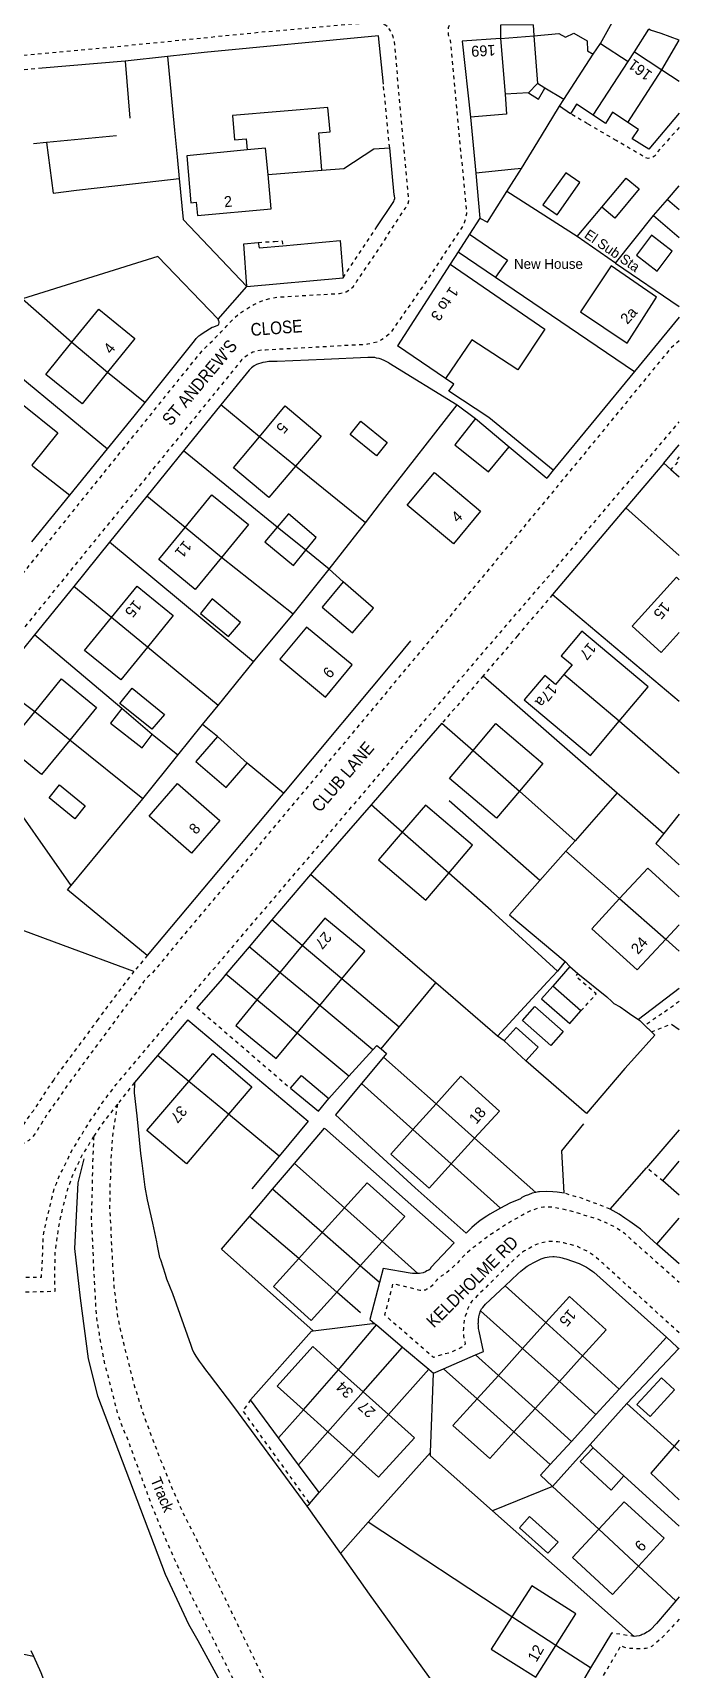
# Model space of a CAD drawing. Extents: x 421500 to 422711, y 436000 to 437000.
# Drawn here: x 422410.8 to 422500, y 436136.8 to 436362.5 of the extents above; entities that cross this region are included whole.
import ezdxf

# ---------------------------------------------------------------- set-up
doc = ezdxf.new("R2010")
doc.units = 0
doc.linetypes.add('716709-ExBase$0$OS-DASHEDLINE', pattern=[1, 0.5, -0.5])
for name, color, linetype in [('716709-ExBase$0$OS-LINE_0001_BLG_OUTLINE', 7, 'Continuous'), ('716709-ExBase$0$OS-LINE_0021_ROAD_OR_TRACK', 8, '716709-ExBase$0$OS-DASHEDLINE'), ('716709-ExBase$0$OS-LINE_0030_BLG_DIVISION', 8, 'Continuous'), ('716709-ExBase$0$OS-LINE_0030_OBSTRUCTING_FEAT', 8, 'Continuous'), ('716709-ExBase$0$OS-LINE_0032_PATH_OR_EDGE', 8, '716709-ExBase$0$OS-DASHEDLINE'), ('716709-ExBase$0$OS-TEXT_BUILDING_OR_STRUCTURE', 4, 'Continuous'), ('716709-ExBase$0$OS-TEXT_MANMADE_SURFACE', 4, 'Continuous'), ('716709-ExBase$0$OS-TEXT_ROAD_NAME', 7, 'Continuous'), ('716709-ExBase$0$OS-TEXT_ROADSIDE', 4, 'Continuous')]:
    doc.layers.add(name, color=color, linetype=linetype)
doc.styles.add('716709-ExBase$0$Romans', font='romans.shx', dxfattribs={"width": 0.9})
doc.styles.add('716709-ExBase$0$Standard', font='romans.shx')

msp = doc.modelspace()

# ---------------------------------------------------------------- linework, layer by layer
at = {"layer": '716709-ExBase$0$OS-LINE_0001_BLG_OUTLINE'}
for p, q in [((422475.36, 436361.68), (422479.96, 436362.06)), ((422488.15, 436359.5), (422489.12, 436361.01)), ((422489.12, 436361.01), (422492.97, 436358.5)), ((422492.97, 436358.5), (422493.85, 436359.85)), ((422493.85, 436359.85), (422497.6, 436357.38)), ((422497.6, 436357.38), (422500, 436355.8)), ((422479.2, 436354.2), (422475.98, 436353.99)), ((422475.98, 436353.99), (422476.2, 436351.25)), ((422480.45, 436355.47), (422479.2, 436354.2)), ((422481.47, 436354.85), (422480.45, 436355.47)), ((422484.09, 436353.26), (422481.47, 436354.85)), ((422483.5, 436352.35), (422484.09, 436353.26)), ((422485, 436351.3), (422483.5, 436352.35)), ((422476.2, 436351.25), (422471.2, 436350.83)), ((422440.44, 436346.31), (422432.1, 436345.5)), ((422443.3, 436342.9), (422450.7, 436343.5)), ((422443.75, 436338.2), (422443.3, 436342.9)), ((422440.38, 436327.49), (422453.64, 436328.69)), ((422468.4, 436330.57), (422461.16, 436319.31)), ((422467.75, 436314.8), (422461.16, 436319.31)), ((422497.86, 436303.12), (422492.64, 436296.94)), ((422497.86, 436303.12), (422498.84, 436302.24)), ((422498.84, 436302.24), (422500, 436301.2)), ((422500, 436290.35), (422492.64, 436296.94)), ((422500, 436239.45), (422498.14, 436237.44)), ((422448.02, 436236.58), (422444.94, 436232.87)), ((422444.94, 436232.87), (422441.77, 436229.07)), ((422450.43, 436228.29), (422453.48, 436231.98)), ((422447.29, 436224.49), (422450.43, 436228.29)), ((422463.28, 436211.18), (422466.46, 436214.72)), ((422471.78, 436209.99), (422468.55, 436206.45)), ((422497.75, 436204.1), (422500, 436206.85)), ((422500, 436202.15), (422497.75, 436204.1)), ((422453.82, 436200.38), (422450.75, 436196.98)), ((422450.75, 436196.98), (422447.53, 436193.41)), ((422456.02, 436192.38), (422459.03, 436195.73)), ((422452.78, 436188.78), (422456.02, 436192.38)), ((422478.39, 436180.99), (422481.61, 436184.56)), ((422475.06, 436177.29), (422478.39, 436180.99)), ((422486.67, 436179.97), (422483.47, 436176.42)), ((422456.41, 436175.01), (422453.01, 436178.06)), ((422472.13, 436174.05), (422475.06, 436177.29)), ((422483.47, 436176.42), (422480.12, 436172.7)), ((422459.91, 436171.87), (422456.41, 436175.01)), ((422448.17, 436172.55), (422451.56, 436169.52)), ((422480.12, 436172.7), (422477.21, 436169.48)), ((422451.56, 436169.52), (422455.05, 436166.39)), ((422500, 436168.35), (422499.3, 436167.53))]:
    msp.add_line(p, q, dxfattribs=at)
at = {"layer": '716709-ExBase$0$OS-LINE_0001_BLG_OUTLINE', "flags": 128}
for points in [[(422475.36, 436361.68), (422470.05, 436361.3), (422471.2, 436350.83)], [(422479.96, 436362.06), (422483.4, 436362.35), (422484.3, 436361.85), (422485.45, 436362.4), (422487.3, 436361.35), (422487.35, 436360), (422488.15, 436359.5)], [(422450.7, 436343.5), (422450.3, 436348.65), (422451.85, 436348.8), (422451.55, 436352.15), (422438.4, 436351.05), (422438.65, 436347.7), (422440.3, 436347.85), (422440.44, 436346.31)], [(422488.12, 436351.1), (422485.85, 436352.6), (422485, 436351.3)], [(422492.93, 436350.11), (422490.8, 436351.5), (422489.85, 436349.95), (422488.12, 436351.1)], [(422500, 436351.4), (422495.8, 436346.4), (422493.5, 436347.85), (422494.4, 436349.15), (422492.93, 436350.11)], [(422432.1, 436345.5), (422432.65, 436339), (422433.4, 436339.1), (422433.55, 436337.25), (422443.75, 436338.2)], [(422440.38, 436327.49), (422439.95, 436333.35), (422441.95, 436333.55)], [(422441.95, 436333.55), (422442.05, 436332.8), (422445.34, 436333.09)], [(422445.34, 436333.09), (422453.25, 436333.8), (422453.64, 436328.69)], [(422468.4, 436330.57), (422481.45, 436321.6), (422477.75, 436316), (422474.31, 436318.22), (422471.4, 436320.1), (422467.75, 436314.8)], [(422486.39, 436323.98), (422492.83, 436319.68), (422496.88, 436326.02), (422490.6, 436330.31), (422486.39, 436323.98)], [(422416.25, 436319.79), (422419.95, 436324.35), (422424.95, 436320.3), (422421.17, 436315.64)], [(422421.17, 436315.64), (422417.65, 436311.3), (422412.65, 436315.35), (422416.25, 436319.79)], [(422405.8, 436306.74), (422409.4, 436311.25), (422414.3, 436307.3), (422410.71, 436302.81)], [(422442.13, 436306.76), (422445.65, 436311), (422450.6, 436306.85), (422447.1, 436302.71)], [(422447.1, 436302.71), (422443.4, 436298.35), (422438.55, 436302.45), (422442.13, 436306.76)], [(422468.85, 436292), (422462.5, 436297.3), (422466.25, 436301.8), (422472.6, 436296.5), (422468.85, 436292)], [(422431.86, 436294.22), (422435.55, 436298.75), (422440.6, 436294.65), (422436.86, 436290.1)], [(422436.86, 436290.1), (422433.25, 436285.7), (422428.25, 436289.8), (422431.86, 436294.22)], [(422421.71, 436281.8), (422425.25, 436286.15), (422430.2, 436282.1), (422426.66, 436277.72)], [(422500, 436287.03), (422499.62, 436287.37), (422493.52, 436280.64), (422497.52, 436277.01), (422500, 436279.75)], [(422426.66, 436277.72), (422423, 436273.2), (422418, 436277.25), (422421.71, 436281.8)], [(422454.9, 436275.3), (422448.6, 436280.5), (422444.9, 436276.05), (422451.2, 436270.85), (422454.9, 436275.3)], [(422491.73, 436267.53), (422495.7, 436272.26), (422486.56, 436279.93), (422483.72, 436276.54), (422485.22, 436275.29), (422484.09, 436273.94)], [(422411.14, 436268.81), (422414.8, 436273.35), (422419.65, 436269.4), (422415.97, 436264.92)], [(422484.09, 436273.94), (422482.95, 436272.59), (422481.46, 436273.84), (422478.62, 436270.45), (422487.75, 436262.79), (422491.73, 436267.53)], [(422415.97, 436264.92), (422412.05, 436260.15), (422407.3, 436264.05), (422411.14, 436268.81)], [(422471.57, 436263.48), (422474.7, 436267.2), (422481.2, 436261.7), (422477.96, 436257.88)], [(422477.96, 436257.88), (422474.8, 436254.15), (422468.3, 436259.6), (422471.57, 436263.48)], [(422432.75, 436249.3), (422426.9, 436254.4), (422430.8, 436258.9), (422436.65, 436253.8), (422432.75, 436249.3)], [(422468.21, 436246.54), (422471.5, 436250.4), (422465, 436255.95), (422461.8, 436252.2)], [(422461.8, 436252.2), (422458.55, 436248.4), (422465.05, 436242.85), (422468.21, 436246.54)], [(422491.78, 436243.05), (422495.65, 436247.25), (422500, 436243.3)], [(422498.14, 436237.44), (422494.2, 436233.2), (422487.95, 436238.9), (422491.78, 436243.05)], [(422453.48, 436231.98), (422456.65, 436235.8), (422451.15, 436240.35), (422448.02, 436236.58)], [(422441.77, 436229.07), (422438.85, 436225.55), (422444.4, 436221), (422447.29, 436224.49)], [(422432.38, 436217.82), (422435.7, 436221.7), (422441.05, 436217.1), (422437.84, 436213.3)], [(422466.46, 436214.72), (422469.9, 436218.55), (422475.2, 436213.75), (422471.78, 436209.99)], [(422437.84, 436213.3), (422432.05, 436206.45), (422426.6, 436211.05), (422432.38, 436217.82)], [(422468.55, 436206.45), (422465.5, 436203.1), (422460.25, 436207.8), (422463.28, 436211.18)], [(422459.03, 436195.73), (422462.15, 436199.2), (422456.95, 436203.85), (422453.82, 436200.38)], [(422447.53, 436193.41), (422444.05, 436189.55), (422449.25, 436184.85), (422452.78, 436188.78)], [(422481.61, 436184.56), (422484.85, 436188.15), (422489.9, 436183.55), (422486.67, 436179.97)], [(422453.01, 436178.06), (422449.45, 436181.25), (422444.55, 436175.8), (422448.17, 436172.55)], [(422477.21, 436169.48), (422473.9, 436165.8), (422468.8, 436170.35), (422472.13, 436174.05)], [(422455.05, 436166.39), (422458.55, 436163.25), (422463.5, 436168.65), (422459.91, 436171.87)], [(422499.3, 436167.53), (422496.1, 436163.8), (422500, 436160.1)], [(422488.9, 436156.06), (422492.4, 436159.85), (422497.9, 436154.85), (422494.38, 436150.99)], [(422494.38, 436150.99), (422490.8, 436147.05), (422485.3, 436152.15), (422488.9, 436156.06)], [(422482.99, 436140.05), (422485.75, 436144.4), (422479.65, 436148.25), (422476.91, 436143.96)], [(422476.91, 436143.96), (422474.05, 436139.5), (422480.2, 436135.65), (422482.99, 436140.05)]]:
    msp.add_lwpolyline(points, dxfattribs=at)
at = {"layer": '716709-ExBase$0$OS-LINE_0021_ROAD_OR_TRACK'}
msp.add_line((422500, 436228.85), (422497.6, 436227.15), dxfattribs=at)
at = {"layer": '716709-ExBase$0$OS-LINE_0021_ROAD_OR_TRACK', "flags": 128}
for points in [[(422459.7, 436363.35), (422459.5, 436363.5), (422459.35, 436363.55), (422459.05, 436363.7), (422458.85, 436363.85), (422458.6, 436363.9), (422458.4, 436363.95), (422458.05, 436363.95), (422457.85, 436363.9), (422442.05, 436362.5), (422422.15, 436360.5), (422402.55, 436358.65), (422384.5, 436357.15), (422363.65, 436355.5), (422345.7, 436354), (422339.8, 436353.5), (422332.05, 436352.85), (422331.6, 436352.8), (422331, 436352.7), (422330.85, 436352.65), (422330.75, 436352.6), (422330.6, 436352.45), (422330.5, 436352.3), (422330.2, 436351.8)], [(422468.65, 436364.4), (422468.6, 436364.25), (422468.5, 436364.1), (422468.4, 436363.8), (422468.35, 436363.7), (422468.25, 436363.45), (422468.15, 436363.15), (422468.15, 436362.25), (422468.25, 436361.75), (422468.4, 436361.45), (422470.6, 436338.25), (422470.65, 436338.05), (422470.65, 436337.5), (422470.55, 436337.1), (422470.5, 436336.95), (422470.45, 436336.55), (422470.35, 436336.25), (422470.3, 436336.05), (422470.25, 436335.95), (422464.8, 436327.75), (422460.2, 436321.1), (422460.05, 436320.95), (422459.5, 436320.5), (422458.95, 436320.1), (422458.35, 436319.8), (422457, 436319.5), (422456.3, 436319.45), (422442.95, 436318.7), (422442.4, 436318.7), (422441.8, 436318.6), (422441.2, 436318.4), (422440.65, 436318.1), (422440.15, 436317.75), (422439.7, 436317.4), (422439.3, 436316.9), (422403.55, 436272.9), (422403.4, 436272.75), (422402.9, 436271.65), (422402.75, 436271.1), (422402.75, 436269.8), (422402.65, 436269.1), (422402.45, 436268.55), (422402.1, 436267.95), (422401.7, 436267.45), (422399.35, 436264.5), (422390.45, 436271.7), (422393.1, 436275.05), (422393.3, 436275.25), (422393.5, 436275.4), (422393.75, 436275.5), (422394.05, 436275.55), (422394.35, 436275.5), (422397.85, 436275.45), (422398.35, 436275.45), (422398.85, 436275.55), (422399.3, 436275.75), (422399.65, 436275.95), (422400.1, 436276.2), (422400.45, 436276.55), (422400.75, 436277), (422434.2, 436318.6), (422436.85, 436321.2), (422437.6, 436322.05), (422438.4, 436322.9), (422439.2, 436323.65), (422440.1, 436324.25), (422440.5, 436324.5), (422441.35, 436325), (422442.25, 436325.4), (422442.65, 436325.55), (422443.55, 436325.8), (422444.55, 436326), (422452.8, 436326.5), (422453.15, 436326.5), (422453.6, 436326.6), (422454.05, 436326.75), (422454.5, 436327), (422454.65, 436327.1), (422455.05, 436327.45), (422455.3, 436327.8), (422455.55, 436328.2), (422458.55, 436332.6), (422461.95, 436337.9), (422462.25, 436338.3), (422462.4, 436338.55), (422462.5, 436338.7), (422462.65, 436339), (422462.65, 436339.15), (422462.7, 436339.3), (422462.7, 436339.65), (422460.7, 436361.4), (422460.6, 436361.65), (422460.55, 436361.9), (422460.45, 436362.2), (422460.3, 436362.5), (422460.2, 436362.75), (422460, 436363), (422459.85, 436363.15), (422459.7, 436363.35)], [(422500, 436320), (422498.8, 436318.95), (422487.55, 436305.2), (422471.2, 436285.4), (422440.45, 436248.5), (422427.2, 436232.65), (422426.75, 436232.3), (422426.3, 436231.8), (422426.15, 436231.6), (422425.8, 436231.05), (422425.45, 436230.55), (422424.6, 436229.45), (422415.8, 436217.55), (422414.65, 436215.85), (422413.55, 436214.3), (422412.8, 436213.25), (422412, 436211.95), (422411.35, 436210.9), (422411.05, 436210.45), (422410.7, 436210.05), (422410.3, 436209.7), (422409.9, 436209.4), (422409.55, 436209.25), (422409.25, 436209.05), (422408.9, 436208.9), (422408.65, 436208.8), (422407.45, 436208.3), (422407, 436208.1), (422406.45, 436208), (422406.15, 436207.95), (422405.6, 436207.85), (422405.05, 436207.8), (422404.7, 436207.8), (422404.3, 436207.85), (422403.95, 436207.95), (422403.65, 436208.05), (422403.3, 436208.15), (422403.15, 436208.2), (422402.05, 436208.55), (422401.55, 436208.75), (422401.05, 436209), (422400.55, 436209.3), (422400.1, 436209.55), (422399.85, 436209.8), (422399.65, 436210.1), (422399.4, 436210.35), (422399.35, 436210.45), (422398.87, 436211.03)], [(422396.5, 436198.55), (422396.75, 436198.75), (422397.05, 436198.95), (422397.4, 436199.2), (422397.75, 436199.35), (422398.15, 436199.55), (422398.55, 436199.7), (422399.35, 436199.9), (422399.65, 436199.95), (422400.65, 436200.05), (422401.1, 436200.05), (422401.55, 436200), (422401.75, 436199.95), (422402.1, 436199.85), (422402.4, 436199.7), (422402.75, 436199.55), (422403.05, 436199.4), (422403.3, 436199.2), (422403.5, 436199.1), (422403.85, 436198.85), (422404.25, 436198.55), (422404.55, 436198.25), (422404.85, 436197.9), (422404.95, 436197.75), (422405.1, 436197.5), (422405.2, 436197.2), (422405.25, 436196.9), (422406, 436194.65), (422406.1, 436193.9), (422406.25, 436193.3), (422406.5, 436192.35), (422406.55, 436192.05), (422406.6, 436191.65), (422406.6, 436190.85), (422412.05, 436190.85), (422412.2, 436193.45), (422412.3, 436196.45), (422412.45, 436197.4), (422412.7, 436198.4), (422412.9, 436199.35), (422412.95, 436199.45), (422413.75, 436202.8), (422414.15, 436203.85), (422414.6, 436204.95), (422414.95, 436205.6), (422415.85, 436207.45), (422416.15, 436208.1), (422417.35, 436210.1), (422418.65, 436212.2), (422419.25, 436213.1), (422420.4, 436214.8), (422422.35, 436217.4), (422436.45, 436234.1), (422452.6, 436253.05), (422465.75, 436268.6), (422481.9, 436287.4), (422500, 436308.8)], [(422500, 436183.15), (422489.5, 436192.7), (422489.35, 436192.8), (422489, 436193.15), (422488.3, 436193.75), (422487.5, 436194.3), (422487, 436194.55), (422486.45, 436194.8), (422485.95, 436195.05), (422485.6, 436195.15), (422484.1, 436195.55), (422483.65, 436195.65), (422483.25, 436195.7), (422482.8, 436195.75), (422482.1, 436195.75), (422481.65, 436195.7), (422480.75, 436195.5), (422480.3, 436195.35), (422479.9, 436195.15), (422479.3, 436194.8), (422478.65, 436194.45), (422478.4, 436194.3), (422477.9, 436193.85), (422477.35, 436193.4), (422472.1, 436188.2), (422471.4, 436187.5), (422471.2, 436187.2), (422470.8, 436186.4), (422470.65, 436185.9), (422470.5, 436185.45), (422470.35, 436184.9), (422470.3, 436184.35), (422470.25, 436184.15), (422470.25, 436183.75), (422470.2, 436183.3), (422470.25, 436182.9), (422470.25, 436182.75), (422470.3, 436182.35), (422470.4, 436182), (422470.5, 436181.6), (422470.3, 436181.4), (422470, 436181.2), (422469.8, 436181.05), (422469.25, 436180.75), (422469.05, 436180.7), (422468.65, 436180.5), (422468.3, 436180.35), (422467.3, 436180.15), (422466.1, 436179.75), (422459.4, 436185.6), (422460.55, 436189.95), (422463.65, 436189.2), (422464.25, 436189.05), (422464.65, 436189.05), (422464.85, 436189.1), (422465.05, 436189.1), (422465.2, 436189.2), (422465.5, 436189.3), (422466.25, 436190), (422466.4, 436190.25), (422466.6, 436190.45), (422466.75, 436190.65), (422467, 436190.8), (422467.2, 436191), (422467.7, 436191.3), (422469.55, 436192.9), (422469.7, 436193.1), (422470.2, 436193.7), (422470.8, 436194.3), (422471.4, 436194.8), (422473.2, 436196.15), (422473.5, 436196.4), (422475.45, 436197.7), (422477, 436198.7), (422477.2, 436198.8), (422477.85, 436199.1), (422478.4, 436199.45), (422479.05, 436199.8), (422479.75, 436200.1), (422480.2, 436200.25), (422480.55, 436200.4), (422480.9, 436200.5), (422481.3, 436200.55), (422482.2, 436200.55), (422482.65, 436200.5), (422484.1, 436200.2), (422484.5, 436200.1), (422485.55, 436199.85), (422487.4, 436199.25), (422488.5, 436198.95), (422489.55, 436198.5), (422489.8, 436198.4), (422490.4, 436198.1), (422490.95, 436197.85), (422491.5, 436197.55), (422492.05, 436197.15), (422492.45, 436196.9), (422492.9, 436196.5), (422493.35, 436196.05), (422500, 436190.15)], [(422500, 436143.65), (422497.7, 436141.2), (422497.25, 436140.75), (422496.8, 436140.4), (422496.7, 436140.35), (422496.25, 436139.95), (422495.9, 436139.75), (422495.65, 436139.65), (422495.45, 436139.6), (422495.2, 436139.6), (422495, 436139.55), (422494.15, 436139.55), (422493.75, 436139.6), (422492.9, 436139.65), (422492.65, 436139.7), (422492.35, 436139.8), (422492.1, 436139.95), (422491.95, 436140), (422489.35, 436135.6)]]:
    msp.add_lwpolyline(points, dxfattribs=at)
at = {"layer": '716709-ExBase$0$OS-LINE_0030_BLG_DIVISION'}
for p, q in [((422475.36, 436361.68), (422475.98, 436353.99)), ((422479.96, 436362.06), (422480.45, 436355.47)), ((422484.09, 436353.26), (422488.15, 436359.5)), ((422488.12, 436351.1), (422492.97, 436358.5)), ((422492.93, 436350.11), (422497.6, 436357.38)), ((422416.25, 436319.79), (422421.17, 436315.64)), ((422447.1, 436302.71), (422442.13, 436306.76)), ((422436.86, 436290.1), (422431.86, 436294.22)), ((422426.66, 436277.72), (422421.71, 436281.8)), ((422491.73, 436267.53), (422484.09, 436273.94)), ((422415.97, 436264.92), (422411.14, 436268.81)), ((422471.57, 436263.48), (422477.96, 436257.88)), ((422468.21, 436246.54), (422461.8, 436252.2)), ((422491.78, 436243.05), (422498.14, 436237.44)), ((422453.48, 436231.98), (422448.02, 436236.58)), ((422450.43, 436228.29), (422444.94, 436232.87)), ((422447.29, 436224.49), (422441.77, 436229.07)), ((422437.84, 436213.3), (422432.38, 436217.82)), ((422471.78, 436209.99), (422466.46, 436214.72)), ((422463.28, 436211.18), (422468.55, 436206.45)), ((422459.03, 436195.73), (422453.82, 436200.38)), ((422456.02, 436192.38), (422450.75, 436196.98)), ((422452.78, 436188.78), (422447.53, 436193.41)), ((422481.61, 436184.56), (422486.67, 436179.97)), ((422478.39, 436180.99), (422483.47, 436176.42)), ((422448.17, 436172.55), (422453.01, 436178.06)), ((422475.06, 436177.29), (422480.12, 436172.7)), ((422451.56, 436169.52), (422456.41, 436175.01)), ((422472.13, 436174.05), (422477.21, 436169.48)), ((422455.05, 436166.39), (422459.91, 436171.87)), ((422494.38, 436150.99), (422488.9, 436156.06)), ((422482.99, 436140.05), (422476.91, 436143.96))]:
    msp.add_line(p, q, dxfattribs=at)
at = {"layer": '716709-ExBase$0$OS-LINE_0030_BLG_DIVISION', "flags": 128}
msp.add_lwpolyline([(422443.3, 436342.9), (422442.95, 436346.55), (422440.44, 436346.31)], dxfattribs=at)
at = {"layer": '716709-ExBase$0$OS-LINE_0030_OBSTRUCTING_FEAT'}
for p, q in [((422479.85, 436363.55), (422479.96, 436362.06)), ((422489.12, 436361.01), (422490.77, 436363.88)), ((422493.85, 436359.85), (422495.8, 436362.95)), ((422497.6, 436357.38), (422500, 436361.45)), ((422423.58, 436358.57), (422412.15, 436357.6)), ((422429.43, 436359.18), (422423.58, 436358.57)), ((422423.58, 436358.57), (422424.25, 436350.7)), ((422471.2, 436350.83), (422471.96, 436343.09)), ((422412.75, 436347.32), (422410.95, 436347.15)), ((422422.4, 436348.25), (422412.75, 436347.32)), ((422430.77, 436345.37), (422431.06, 436342.35)), ((422476.81, 436343.6), (422471.96, 436343.09)), ((422471.96, 436343.09), (422472.5, 436336.91)), ((422476.21, 436340.56), (422478.23, 436343.75)), ((422478.23, 436343.75), (422476.81, 436343.6)), ((422485.9, 436334.35), (422476.21, 436340.56)), ((422498.4, 436339.45), (422500, 436341.35)), ((422485.9, 436334.35), (422489.32, 436338.4)), ((422496.45, 436337.25), (422498.4, 436339.45)), ((422498.4, 436339.45), (422500, 436338.1)), ((422472.5, 436336.91), (422471.07, 436334.7)), ((422491.2, 436330.7), (422496.45, 436337.25)), ((422496.45, 436337.25), (422500, 436334.25)), ((422471.07, 436334.7), (422469.5, 436332.27)), ((422491.2, 436330.7), (422485.9, 436334.35)), ((422469.5, 436332.27), (422468.4, 436330.57)), ((422469.5, 436332.27), (422474.66, 436328.77)), ((422474.66, 436328.77), (422493.84, 436315.76)), ((422491.2, 436330.7), (422500, 436324.7)), ((422436.41, 436322.99), (422440.38, 436327.49)), ((422409.45, 436325.75), (422416.25, 436319.79)), ((422500, 436323.25), (422493.84, 436315.76)), ((422408.92, 436315.22), (422421.17, 436305.08)), ((422421.17, 436315.64), (422426.36, 436311.49)), ((422459.95, 436316.95), (422469.39, 436311.16)), ((422442.13, 436306.76), (422436.77, 436311.13)), ((422469.39, 436311.16), (422471.92, 436309.25)), ((422471.92, 436309.25), (422476.53, 436305.35)), ((422415.97, 436298.69), (422421.17, 436305.08)), ((422431.64, 436304.81), (422426.59, 436298.56)), ((422476.53, 436305.35), (422481.73, 436301.05)), ((422456.72, 436294.87), (422447.1, 436302.71)), ((422482.62, 436302.13), (422481.73, 436301.05)), ((422410.74, 436292.26), (422415.97, 436298.69)), ((422426.59, 436298.56), (422421.44, 436292.2)), ((422431.86, 436294.22), (422426.59, 436298.56)), ((422451.73, 436288.48), (422456.72, 436294.87)), ((422492.64, 436296.94), (422482.52, 436284.97)), ((422448.51, 436291.09), (422444.57, 436294.28)), ((422421.44, 436292.2), (422416.5, 436286.09)), ((422441.31, 436275.69), (422421.44, 436292.2)), ((422451.73, 436288.48), (422448.51, 436291.09)), ((422446.75, 436282.3), (422436.86, 436290.1)), ((422446.75, 436282.3), (422451.73, 436288.48)), ((422453.67, 436286.75), (422451.73, 436288.48)), ((422421.71, 436281.8), (422416.5, 436286.09)), ((422457.85, 436283.09), (422453.67, 436286.75)), ((422482.52, 436284.97), (422500, 436270.3)), ((422441.31, 436275.69), (422446.75, 436282.3)), ((422411.11, 436279.43), (422405.77, 436272.82)), ((422423.12, 436269.28), (422411.11, 436279.43)), ((422436.4, 436269.7), (422426.66, 436277.72)), ((422436.4, 436269.7), (422441.31, 436275.69)), ((422411.14, 436268.81), (422405.77, 436272.82)), ((422472.98, 436273.78), (422491.46, 436257.62)), ((422427.32, 436265.68), (422423.12, 436269.28)), ((422434.28, 436267.06), (422436.4, 436269.7)), ((422430.87, 436262.81), (422427.32, 436265.68)), ((422430.87, 436262.81), (422434.28, 436267.06)), ((422436.32, 436265.4), (422434.28, 436267.06)), ((422467.27, 436267.25), (422462.43, 436261.67)), ((422467.27, 436267.25), (422471.57, 436263.48)), ((422500, 436260.32), (422491.73, 436267.53)), ((422416.17, 436244.87), (422402.06, 436264.97)), ((422426.05, 436256.8), (422415.97, 436264.92)), ((422440.42, 436261.73), (422436.32, 436265.4)), ((422426.05, 436256.8), (422430.87, 436262.81)), ((422445.44, 436257.61), (422440.42, 436261.73)), ((422462.43, 436261.67), (422457.5, 436256)), ((422416.17, 436244.87), (422426.05, 436256.8)), ((422480.78, 436245.53), (422468.25, 436256.55)), ((422477.96, 436257.88), (422485.63, 436251.02)), ((422491.46, 436257.62), (422485.63, 436251.02)), ((422461.8, 436252.2), (422457.5, 436256)), ((422500, 436254.7), (422497.85, 436252.03)), ((422485.63, 436251.02), (422484.36, 436249.59)), ((422484.36, 436249.59), (422480.78, 436245.53)), ((422484.36, 436249.59), (422491.78, 436243.05)), ((422449.17, 436246.38), (422443.84, 436240.1)), ((422443.84, 436240.1), (422440.7, 436236.41)), ((422448.02, 436236.58), (422443.84, 436240.1)), ((422440.7, 436236.41), (422437.48, 436232.62)), ((422444.94, 436232.87), (422440.7, 436236.41)), ((422498.14, 436237.44), (422500, 436235.8)), ((422484.25, 436234.35), (422483.19, 436233.02)), ((422484.25, 436234.35), (422484.92, 436233.68)), ((422441.77, 436229.07), (422437.48, 436232.62)), ((422461.39, 436225.32), (422453.48, 436231.98)), ((422484.92, 436233.68), (422482.55, 436230.95)), ((422484.92, 436233.68), (422486.03, 436232.73)), ((422461.39, 436225.32), (422466.44, 436231.44)), ((422474.95, 436224.05), (422466.44, 436231.44)), ((422486.45, 436227.55), (422482.55, 436230.95)), ((422500, 436230.65), (422494.36, 436226.37)), ((422457.74, 436222.18), (422450.43, 436228.29)), ((422432.22, 436226.33), (422428.04, 436221.41)), ((422458.91, 436222.31), (422461.39, 436225.32)), ((422495.26, 436225.55), (422496.15, 436224.69)), ((422498.95, 436225.75), (422500, 436225)), ((422454.45, 436218.56), (422447.29, 436224.49)), ((422475.85, 436223.42), (422474.95, 436224.05)), ((422478.83, 436220.65), (422475.85, 436223.42)), ((422428.04, 436221.41), (422424.87, 436217.67)), ((422432.38, 436217.82), (422428.04, 436221.41)), ((422454.45, 436218.56), (422457.74, 436222.18)), ((422459.21, 436221.17), (422456.2, 436217.54)), ((422466.46, 436214.72), (422459.21, 436221.17)), ((422451.67, 436215.48), (422454.45, 436218.56)), ((422456.2, 436217.54), (422463.28, 436211.18)), ((422444.83, 436207.53), (422437.84, 436213.3)), ((422480.2, 436202.5), (422471.78, 436209.99)), ((422500, 436211.15), (422495.49, 436205.92)), ((422444.83, 436207.53), (422441.05, 436203)), ((422443.92, 436202.96), (422446.94, 436206.5)), ((422453.82, 436200.38), (422446.94, 436206.5)), ((422468.55, 436206.45), (422475.35, 436200.35)), ((422490.49, 436200.2), (422495.49, 436205.92)), ((422442.71, 436201.54), (422443.92, 436202.96)), ((422450.75, 436196.98), (422443.92, 436202.96)), ((422440.73, 436199.21), (422442.71, 436201.54)), ((422447.53, 436193.41), (422440.73, 436199.21)), ((422496.93, 436195.38), (422500, 436198.95)), ((422463.95, 436191.35), (422459.03, 436195.73)), ((422500, 436192.65), (422496.93, 436195.38)), ((422458.65, 436190.08), (422456.02, 436192.38)), ((422456.05, 436185.9), (422452.78, 436188.78)), ((422476, 436189.65), (422481.61, 436184.56)), ((422449.52, 436183.43), (422457.72, 436184.43)), ((422453.01, 436178.06), (422458.25, 436184.24)), ((422457.72, 436184.43), (422457.99, 436184.46)), ((422457.99, 436184.46), (422458.25, 436184.24)), ((422458.25, 436184.24), (422461.84, 436181.2)), ((422472.61, 436186.19), (422478.39, 436180.99)), ((422491.71, 436175.39), (422498.23, 436182.54)), ((422456.41, 436175.01), (422461.84, 436181.2)), ((422461.84, 436181.2), (422465.47, 436178.13)), ((422467.5, 436178.21), (422471.92, 436180.13)), ((422471.92, 436180.13), (422475.06, 436177.29)), ((422486.67, 436179.97), (422491.71, 436175.39)), ((422499.94, 436181), (422492.76, 436173.39)), ((422499.94, 436181), (422500, 436180.95)), ((422459.91, 436171.87), (422465.47, 436178.13)), ((422465.47, 436178.13), (422466.1, 436177.6)), ((422465.71, 436166.65), (422466.1, 436177.6)), ((422466.1, 436177.6), (422467.5, 436178.21)), ((422467.5, 436178.21), (422472.13, 436174.05)), ((422483.47, 436176.42), (422488.51, 436171.89)), ((422488.51, 436171.89), (422491.71, 436175.39)), ((422444.75, 436168.67), (422440.9, 436173.9)), ((422492.76, 436173.39), (422487.71, 436167.73)), ((422499.3, 436167.53), (422492.76, 436173.39)), ((422444.75, 436168.67), (422448.17, 436172.55)), ((422480.12, 436172.7), (422485.12, 436168.18)), ((422485.12, 436168.18), (422488.51, 436171.89)), ((422447.5, 436164.94), (422444.75, 436168.67)), ((422447.5, 436164.94), (422451.56, 436169.52)), ((422477.21, 436169.48), (422482.21, 436164.99)), ((422450.35, 436161.11), (422455.05, 436166.39)), ((422465.71, 436166.65), (422457.11, 436157.04)), ((422482.21, 436164.99), (422485.12, 436168.18)), ((422487.71, 436167.73), (422482.53, 436161.94)), ((422488.15, 436167.3), (422487.71, 436167.73)), ((422492.35, 436163.43), (422488.15, 436167.3)), ((422500, 436166.9), (422499.3, 436167.53)), ((422450.35, 436161.11), (422447.5, 436164.94)), ((422482.53, 436161.94), (422474.26, 436158.61)), ((422488.9, 436156.06), (422482.53, 436161.94)), ((422500, 436156.5), (422492.35, 436163.43)), ((422448.65, 436159.25), (422449.01, 436159.59)), ((422449.01, 436159.59), (422450.35, 436161.11)), ((422448.65, 436159.25), (422453.27, 436152.72)), ((422493.8, 436141.28), (422474.26, 436158.61)), ((422457.11, 436157.04), (422453.27, 436152.72)), ((422476.91, 436143.96), (422457.11, 436157.04)), ((422499.54, 436146.21), (422494.38, 436150.99)), ((422500, 436146.75), (422499.54, 436146.21)), ((422490.65, 436141.75), (422487.78, 436136.95)), ((422487.78, 436136.95), (422482.99, 436140.05)), ((422409.62, 436138.84), (422410.95, 436138.55))]:
    msp.add_line(p, q, dxfattribs=at)
at = {"layer": '716709-ExBase$0$OS-LINE_0030_OBSTRUCTING_FEAT', "flags": 128}
for points in [[(422479.85, 436363.55), (422475.35, 436363.5), (422475.36, 436361.68)], [(422500, 436361.45), (422497.5, 436362.35), (422496.05, 436362.85), (422495.8, 436362.95)], [(422459.2, 436355.4), (422458.55, 436362.05), (422434.5, 436359.75), (422429.43, 436359.18)], [(422429.43, 436359.18), (422430.42, 436349.02), (422430.77, 436345.37)], [(422479.2, 436354.2), (422480.6, 436353.3), (422480.61, 436353.32), (422481.47, 436354.85)], [(422478.23, 436343.75), (422480.99, 436348.25), (422483.5, 436352.35)], [(422412.75, 436347.32), (422413.65, 436340.35), (422416.9, 436340.75), (422425.02, 436341.67), (422431.06, 436342.35)], [(422450.7, 436343.5), (422453.75, 436343.75), (422457.9, 436346.45), (422460.07, 436346.6)], [(422458.3, 436335.7), (422460.45, 436338.9), (422460.65, 436339.2), (422460.7, 436339.4), (422460.8, 436339.6), (422460.8, 436339.75), (422460.75, 436339.85), (422460.75, 436340), (422460.7, 436340.1), (422460.07, 436346.6)], [(422431.06, 436342.35), (422431.6, 436336.7), (422440.38, 436327.49)], [(422486.3, 436341.8), (422484.35, 436343.15), (422481.2, 436338.75), (422483.15, 436337.35), (422486.3, 436341.8)], [(422489.32, 436338.4), (422492.7, 436342.4), (422494.45, 436340.95), (422491.1, 436336.9), (422489.32, 436338.4)], [(422472.5, 436336.91), (422473.55, 436336.35), (422476.21, 436340.56)], [(422471.07, 436334.7), (422476.32, 436331.12), (422474.66, 436328.77)], [(422499, 436332.35), (422496.15, 436334.55), (422494.1, 436331.8), (422496.95, 436329.6), (422499, 436332.35)], [(422436.41, 436322.99), (422428.1, 436331.6), (422409.45, 436325.75)], [(422426.36, 436311.49), (422433.15, 436320), (422433.4, 436320.3), (422433.75, 436320.65), (422434.05, 436320.85), (422434.35, 436321.1), (422435.6, 436321.85), (422435.8, 436321.9), (422436.35, 436322.15), (422436.45, 436322.2), (422436.5, 436322.3), (422436.55, 436322.45), (422436.55, 436322.6), (422436.5, 436322.7), (422436.41, 436322.99)], [(422459.95, 436316.95), (422459.4, 436317.2), (422458.9, 436317.45), (422458.6, 436317.55), (422458.25, 436317.6), (422458, 436317.7), (422457.05, 436317.7), (422451.05, 436317.4), (422444.55, 436317.15), (422443.4, 436317.15), (422442.95, 436317.05), (422442.6, 436317), (422441.7, 436316.7), (422441.4, 436316.55), (422441, 436316.25), (422440.7, 436315.95), (422436.77, 436311.13)], [(422493.84, 436315.76), (422488.45, 436309.2), (422482.62, 436302.13)], [(422482.62, 436302.13), (422473.76, 436309.39), (422468.22, 436313.02), (422468.9, 436314.01), (422467.75, 436314.8)], [(422421.17, 436305.08), (422424.85, 436309.6), (422426.36, 436311.49)], [(422436.77, 436311.13), (422435.4, 436309.45), (422431.64, 436304.81)], [(422456.72, 436294.87), (422459.4, 436298.35), (422469.39, 436311.16)], [(422459.7, 436305.95), (422458.25, 436304.1), (422454.6, 436307.05), (422456.1, 436308.9), (422459.7, 436305.95)], [(422471.92, 436309.25), (422469.05, 436305.65), (422473.7, 436301.9), (422476.53, 436305.35)], [(422444.57, 436294.28), (422439.8, 436298.15), (422431.64, 436304.81)], [(422497.86, 436303.12), (422499.44, 436304.99), (422500, 436305.65)], [(422410.71, 436302.81), (422410.85, 436302.7), (422415.97, 436298.69)], [(422448.51, 436291.09), (422449.95, 436292.85), (422446.1, 436296.1), (422444.57, 436294.28)], [(422444.57, 436294.28), (422442.85, 436292.25), (422446.8, 436289), (422448.51, 436291.09)], [(422416.5, 436286.09), (422415.9, 436285.35), (422411.11, 436279.43)], [(422453.67, 436286.75), (422450.75, 436283.25), (422454.95, 436279.7), (422457.85, 436283.09)], [(422439.5, 436281.15), (422435.6, 436284.4), (422434, 436282.35), (422437.85, 436279.2), (422439.5, 436281.15)], [(422462.96, 436278.61), (422461.45, 436276.8), (422445.44, 436257.61)], [(422422.85, 436269.95), (422424.55, 436272.05), (422429, 436268.45), (422427.29, 436266.4), (422422.85, 436269.95)], [(422423.12, 436269.28), (422421.55, 436267.25), (422425.95, 436263.85), (422427.32, 436265.68)], [(422436.32, 436265.4), (422433.35, 436261.95), (422437.5, 436258.35), (422440.42, 436261.73)], [(422414.55, 436258.75), (422418.1, 436255.85), (422416.65, 436254.05), (422413.1, 436256.95), (422414.55, 436258.75)], [(422445.44, 436257.61), (422445.1, 436257.2), (422426.65, 436235.22)], [(422491.46, 436257.62), (422492.39, 436256.81), (422497.85, 436252.03)], [(422457.5, 436256), (422449.7, 436247), (422449.17, 436246.38)], [(422497.85, 436252.03), (422496.75, 436250.65), (422500, 436247.7)], [(422466.44, 436231.44), (422465.85, 436231.95), (422455.7, 436240.65), (422449.17, 436246.38)], [(422483.19, 436233.02), (422474.05, 436241.4), (422468.21, 436246.54)], [(422480.78, 436245.53), (422476.6, 436240.8), (422484.25, 436234.35)], [(422424.8, 436233), (422415.1, 436236.6), (422399.2, 436242.45), (422393.5, 436244.4)], [(422426.65, 436235.22), (422415.65, 436244.25), (422416.17, 436244.87)], [(422437.48, 436232.62), (422436.95, 436232), (422433.5, 436228)], [(422483.19, 436233.02), (422481.85, 436231.56), (422474.95, 436224.05)], [(422486.03, 436232.73), (422490, 436229.5), (422490.7, 436228.85), (422491, 436228.6), (422491.85, 436228.1), (422492.65, 436227.55), (422493.3, 436227.05), (422494.36, 436226.37)], [(422482.55, 436230.95), (422481, 436229.2), (422484.9, 436225.8), (422486.45, 436227.55)], [(422484, 436224.7), (422482.3, 436222.8), (422478.4, 436226.25), (422480.1, 436228.15), (422484, 436224.7)], [(422432.22, 436226.33), (422448.85, 436212.35), (422444.83, 436207.53)], [(422475.85, 436223.42), (422477.5, 436225.25), (422480.55, 436222.55), (422478.83, 436220.65)], [(422494.36, 436226.37), (422494.55, 436226.25), (422495.26, 436225.55)], [(422457.74, 436222.18), (422458.3, 436222.8), (422458.91, 436222.31)], [(422496.15, 436224.69), (422496.65, 436224.2), (422493.85, 436221.1), (422492.5, 436219.6), (422487.2, 436213.4), (422478.83, 436220.65)], [(422458.91, 436222.31), (422459.65, 436221.7), (422459.21, 436221.17)], [(422446.4, 436216.88), (422447.9, 436218.65), (422451.67, 436215.48)], [(422424.87, 436217.67), (422424.85, 436216.25), (422425.2, 436213.1), (422425.7, 436207.9), (422425.9, 436206.55), (422426.3, 436203.25), (422426.65, 436201.5), (422427.35, 436198.3), (422427.9, 436195.7), (422428, 436195.15), (422428.35, 436193.55), (422428.45, 436193.25), (422429.1, 436191.25), (422429.3, 436190.6), (422430.1, 436188.6), (422432.65, 436181.45), (422432.85, 436180.9), (422433.05, 436180.4), (422433.35, 436179.95), (422433.8, 436179.25), (422434.2, 436178.7), (422434.65, 436178.05), (422435.2, 436177.4), (422438.55, 436173), (422448.65, 436159.25)], [(422446.4, 436216.88), (422450.25, 436213.75), (422451.67, 436215.48)], [(422456.2, 436217.54), (422452.6, 436213.2), (422463.6, 436203.15), (422470.6, 436196.9)], [(422446.94, 436206.5), (422451.1, 436211.4), (422468.97, 436195.57)], [(422484.13, 436202.43), (422483.8, 436208.25), (422486.85, 436212)], [(422417.9, 436207.15), (422417.05, 436203.85), (422416.6, 436194.8), (422417.4, 436187.95), (422418.5, 436179.55), (422419.8, 436174.45), (422429.1, 436149.85), (422432.35, 436142.95), (422433.6, 436140.7), (422439.7, 436129.6), (422448.55, 436113)], [(422480.2, 436202.5), (422479.7, 436202.4), (422479.2, 436202.2), (422478.75, 436202.05), (422478.3, 436201.8), (422478.1, 436201.65), (422476.65, 436201.05), (422475.35, 436200.35)], [(422484.13, 436202.43), (422483.15, 436202.55), (422482.55, 436202.6), (422481.7, 436202.65), (422480.75, 436202.6), (422480.6, 436202.6), (422480.2, 436202.5)], [(422475.35, 436200.35), (422473.9, 436199.5), (422473.45, 436199.25), (422472.55, 436198.65), (422471.75, 436198), (422471.4, 436197.7), (422470.6, 436196.9)], [(422496.93, 436195.38), (422495.45, 436196.7), (422494.65, 436197.45), (422494.15, 436197.8), (422493.2, 436198.5), (422492.5, 436198.95), (422491.7, 436199.5), (422490.49, 436200.2)], [(422449.52, 436183.43), (422436.9, 436194.7), (422440.73, 436199.21)], [(422468.97, 436195.57), (422465.75, 436192.15), (422465.65, 436191.95), (422465.45, 436191.8), (422465.2, 436191.7), (422465, 436191.55), (422464.7, 436191.45), (422464.2, 436191.35), (422463.95, 436191.35)], [(422476, 436189.65), (422477.75, 436191.3), (422478.15, 436191.65), (422478.6, 436192.05), (422479.05, 436192.35), (422479.45, 436192.6), (422479.95, 436192.85), (422480.4, 436193.1), (422480.95, 436193.35), (422481.5, 436193.55), (422482.05, 436193.65), (422482.55, 436193.7), (422482.75, 436193.7), (422483.1, 436193.65), (422483.5, 436193.6), (422483.85, 436193.5), (422484.15, 436193.4), (422484.35, 436193.35), (422486.2, 436192.7), (422487.2, 436192.2), (422487.6, 436191.95), (422488.1, 436191.6), (422488.2, 436191.5), (422498.23, 436182.54)], [(422463.95, 436191.35), (422463.2, 436191.35), (422462.9, 436191.4), (422459.15, 436192.05), (422458.65, 436190.08)], [(422458.65, 436190.08), (422457.35, 436185), (422457.99, 436184.46)], [(422472.61, 436186.19), (422472.75, 436186.45), (422472.9, 436186.65), (422473.1, 436186.9), (422473.3, 436187.1), (422476, 436189.65)], [(422471.92, 436180.13), (422473, 436180.6), (422472.4, 436183.4), (422472.3, 436183.75), (422472.3, 436184.15), (422472.25, 436184.45), (422472.3, 436184.6), (422472.3, 436185), (422472.35, 436185.35), (422472.45, 436185.75), (422472.61, 436186.19)], [(422440.9, 436173.9), (422449.3, 436183.4), (422449.52, 436183.43)], [(422498.23, 436182.54), (422499.73, 436181.19), (422499.94, 436181)], [(422499.35, 436175.3), (422496, 436171.6), (422494.15, 436173.25), (422497.55, 436176.95), (422499.35, 436175.3)], [(422474.26, 436158.61), (422465.7, 436166.2), (422465.71, 436166.65)], [(422488.15, 436167.3), (422486.35, 436165.4), (422490.6, 436161.45), (422492.35, 436163.43)], [(422482.53, 436161.94), (422480.85, 436163.5), (422482.21, 436164.99)], [(422483.3, 436154.3), (422481.9, 436152.75), (422477.95, 436156.25), (422479.35, 436157.8), (422483.3, 436154.3)], [(422453.27, 436152.72), (422457.25, 436147.1), (422469.1, 436130.65), (422473.6, 436123.85), (422474.3, 436122.82)], [(422499.54, 436146.21), (422496.85, 436143.05), (422496.05, 436142.2), (422495.8, 436142), (422495.55, 436141.85), (422495.2, 436141.65), (422494.9, 436141.55), (422494.75, 436141.45), (422494.45, 436141.35), (422494.1, 436141.3), (422493.8, 436141.28)], [(422410.6, 436139.35), (422410.95, 436138.55)], [(422410.95, 436138.55), (422411.95, 436136.3), (422415.2, 436127.75), (422420.85, 436111.85), (422423.22, 436105.3)], [(422487.78, 436136.95), (422486.8, 436135.3), (422487.38, 436134.96)]]:
    msp.add_lwpolyline(points, dxfattribs=at)
at = {"layer": '716709-ExBase$0$OS-LINE_0032_PATH_OR_EDGE'}
for p, q in [((422412.15, 436357.6), (422393.2, 436355.9)), ((422460.07, 436346.6), (422459.2, 436355.4)), ((422487.35, 436349.92), (422485, 436351.3)), ((422491.32, 436347.6), (422487.35, 436349.92)), ((422453.64, 436328.69), (422458.3, 436335.7)), ((422441.95, 436333.55), (422444.18, 436333.69)), ((422482.52, 436284.97), (422477.69, 436279.31)), ((422477.69, 436279.31), (422472.98, 436273.78)), ((422472.98, 436273.78), (422467.27, 436267.25)), ((422426.65, 436235.22), (422424.8, 436233)), ((422433.5, 436228), (422446.4, 436216.88)), ((422497.6, 436227.15), (422495.26, 436225.55)), ((422424.87, 436217.67), (422422.53, 436214.69)), ((422497.75, 436204.1), (422495.49, 436205.92)), ((422493.8, 436141.28), (422490.65, 436141.75))]:
    msp.add_line(p, q, dxfattribs=at)
at = {"layer": '716709-ExBase$0$OS-LINE_0032_PATH_OR_EDGE', "flags": 128}
for points in [[(422500, 436349.4), (422496.9, 436345.95), (422496.8, 436345.65), (422496.6, 436345.45), (422496.35, 436345.3), (422496.05, 436345.2), (422495.7, 436345.15), (422495.4, 436345.2), (422495.18, 436345.33), (422491.32, 436347.6)], [(422444.18, 436333.69), (422445.25, 436333.75), (422445.34, 436333.09)], [(422500, 436303.97), (422499.69, 436303.63), (422499.91, 436303.43), (422498.84, 436302.24)], [(422424.8, 436233), (422423.05, 436230.7), (422421.1, 436228.1), (422419.86, 436226.41)], [(422486.45, 436227.55), (422488.55, 436229.9), (422485.75, 436232.3), (422486.03, 436232.73)], [(422419.86, 436226.41), (422417.65, 436223.4), (422416.87, 436222.35)], [(422496.15, 436224.69), (422497.63, 436225.25), (422498.95, 436225.75)], [(422416.87, 436222.35), (422414.35, 436218.95), (422413.74, 436218.07)], [(422413.74, 436218.07), (422412.7, 436216.55), (422411.85, 436215.2), (422410.9, 436213.75), (422410.3, 436213), (422409.3, 436211.5), (422409.05, 436211.3), (422408.75, 436211.05), (422408.65, 436210.95), (422408.35, 436210.7), (422408.05, 436210.55), (422407.7, 436210.35), (422407.35, 436210.25), (422407.05, 436210.15), (422406.7, 436210.05), (422406.35, 436210), (422405.95, 436209.95), (422405.6, 436209.9), (422405.4, 436209.85), (422404.4, 436209.85), (422403.4, 436209.95), (422402.95, 436210.05), (422402.45, 436210.25), (422402.1, 436210.4), (422401.7, 436210.6), (422401.35, 436210.85), (422400.45, 436211.6), (422400.3, 436211.75), (422399.53, 436212.88)], [(422422.53, 436214.69), (422420.3, 436211.85), (422419.25, 436210.25)], [(422422.53, 436214.69), (422421.9, 436210.8), (422421.65, 436207.7), (422421.55, 436204.55), (422421.5, 436204.2), (422421.45, 436200.15), (422421.6, 436197.7), (422421.6, 436197.5), (422421.8, 436193.35), (422422.05, 436189.5), (422422.55, 436185.3), (422422.95, 436183.45), (422423.25, 436182.2), (422423.9, 436179.55), (422424.95, 436175.45), (422425.05, 436175.25), (422426.05, 436172.1), (422426.5, 436170.8), (422428.1, 436166.55), (422430, 436161.85), (422431.6, 436158.25), (422433.3, 436154.9), (422437.8, 436145.6), (422443, 436134.8), (422452.25, 436115.4)], [(422419.25, 436210.25), (422418.75, 436209.4), (422417.7, 436207.75), (422416.85, 436206), (422416.25, 436204.65), (422415.75, 436203.25), (422415.35, 436201.85), (422414.95, 436200.4), (422414.65, 436199), (422414.3, 436197.15), (422414.05, 436195.3), (422413.9, 436194.2), (422413.85, 436190.65), (422413.9, 436188.85), (422405.4, 436188.65)], [(422419.25, 436210.25), (422419.15, 436207.6), (422419.1, 436206.7), (422419.05, 436204.05), (422419.05, 436203.15), (422418.9, 436198.9), (422419.05, 436196.3), (422419.1, 436195.2), (422419.25, 436191.6), (422419.6, 436185.45), (422420, 436182.95), (422420.1, 436182.3), (422420.6, 436179.55), (422421.05, 436177.75), (422421.35, 436176.7), (422422.5, 436172.1), (422423.2, 436170.15), (422423.95, 436168.4), (422427.2, 436159.45), (422428.2, 436157), (422429.45, 436154.05), (422430.8, 436151), (422432.15, 436148.05), (422439.1, 436134.15), (422444.9, 436122.7), (422449.54, 436113.58)], [(422490.49, 436200.2), (422487.15, 436201.5), (422486.15, 436201.85), (422485.1, 436202.1), (422484.13, 436202.43)], [(422440.9, 436173.9), (422439.8, 436172.4), (422449.01, 436159.59)]]:
    msp.add_lwpolyline(points, dxfattribs=at)

# ---------------------------------------------------------------- texts
at = {"layer": '716709-ExBase$0$OS-TEXT_BUILDING_OR_STRUCTURE', "char_height": 1.5, "style": '716709-ExBase$0$Standard'}
for s, insert, width, attachment_point, rotation in [('{\\fHeledd|b0|i0|c0|p34;169}', (422472.95, 436360.75), 4.5, 8, 183.1), ('{\\fHeledd|b0|i0|c0|p34;161}', (422495.05, 436357.95), 4.5, 8, 143.6), ('{\\fHeledd|b0|i0|c0|p34;2}', (422437.85, 436338.45), 1.5, 8, 5.3), ('{\\fHeledd|b0|i0|c0|p34;1 to 3}', (422468.42, 436327.59), 6.6667, 7, 236.4), ('{\\fHeledd|b0|i0|c0|p34;2a}', (422492.86, 436322.15), 2.9167, 7, 48.5), ('{\\fHeledd|b0|i0|c0|p34;4}', (422422, 436318.5), 1.5, 8, 51.8), ('{\\fHeledd|b0|i0|c0|p34;5}', (422444.65, 436308.45), 1.5, 8, 229.7), ('{\\fHeledd|b0|i0|c0|p34;4}', (422469.85, 436295.2), 1.5, 8, 43.8), ('{\\fHeledd|b0|i0|c0|p34;11}', (422431.05, 436291.7), 3, 8, 230.7), ('{\\fHeledd|b0|i0|c0|p34;15}', (422424.15, 436283.5), 3, 8, 230), ('{\\fHeledd|b0|i0|c0|p34;15}', (422497.74, 436284.11), 3, 7, 230.4), ('{\\fHeledd|b0|i0|c0|p34;17}', (422486.82, 436277.63), 3, 8, 230.4), ('{\\fHeledd|b0|i0|c0|p34;6}', (422452.2, 436273.7), 1.5, 8, 46.7), ('{\\fHeledd|b0|i0|c0|p34;17a}', (422482.15, 436272.8), 4.4167, 7, 230.4), ('{\\fHeledd|b0|i0|c0|p34;8}', (422433.75, 436252.2), 1.5, 8, 48.6), ('{\\fHeledd|b0|i0|c0|p34;27}', (422450.35, 436237.75), 3, 8, 230.1), ('{\\fHeledd|b0|i0|c0|p34;24}', (422495.05, 436236.1), 3, 8, 48.6), ('{\\fHeledd|b0|i0|c0|p34;37}', (422430.4, 436213.8), 3, 8, 229.3), ('{\\fHeledd|b0|i0|c0|p34;18}', (422472.75, 436212.65), 3, 8, 49), ('{\\fHeledd|b0|i0|c0|p34;15}', (422484.05, 436185.7), 3, 8, 229.2), ('{\\fHeledd|b0|i0|c0|p34;34}', (422454.4, 436175.85), 3, 8, 136.5), ('{\\fHeledd|b0|i0|c0|p34;27}', (422457.4, 436173.15), 3, 8, 137.6), ('{\\fHeledd|b0|i0|c0|p34;6}', (422495.2, 436153.25), 1.5, 8, 46.4), ('{\\fHeledd|b0|i0|c0|p34;12}', (422480.85, 436138.6), 3, 8, 60)]:
    msp.add_mtext(s, dxfattribs=dict(at, insert=insert, width=width, attachment_point=attachment_point, rotation=rotation))
at = {"layer": '716709-ExBase$0$OS-TEXT_BUILDING_OR_STRUCTURE', "insert": (422477.21, 436329.89), "char_height": 1.375, "width": 12.4514, "attachment_point": 7, "style": '716709-ExBase$0$Standard'}
msp.add_mtext('{\\fHeledd|b0|i0|c0|p34;New House}', dxfattribs=at)
at = {"layer": '716709-ExBase$0$OS-TEXT_MANMADE_SURFACE', "insert": (422486.78, 436334.3), "char_height": 1.375, "width": 11.3819, "attachment_point": 7, "rotation": 325.5, "style": '716709-ExBase$0$Standard'}
msp.add_mtext('{\\fHeledd|b0|i0|c0|p34;El Sub Sta}', dxfattribs=at)
at = {"layer": '716709-ExBase$0$OS-TEXT_ROAD_NAME', "char_height": 1.75, "style": '716709-ExBase$0$Romans'}
for s, insert, width, attachment_point, rotation in [('{\\fHeledd|b0|i0|c0|p34;CLOSE}', (422440.9, 436321.5), 12.373, 4, 4.3), ("{\\fHeledd|b0|i0|c0|p34;ST ANDREW'S}", (422438.5, 436319.75), 25.0865, 6, 50), ('{\\fHeledd|b0|i0|c0|p34;CLUB LANE}', (422453.6, 436259.85), 20.6595, 5, 49.6), ('{\\fHeledd|b0|i0|c0|p34;KELDHOLME RD}', (422471.45, 436190.2), 28.9459, 5, 44.9)]:
    msp.add_mtext(s, dxfattribs=dict(at, insert=insert, width=width, attachment_point=attachment_point, rotation=rotation))
at = {"layer": '716709-ExBase$0$OS-TEXT_ROADSIDE', "insert": (422428.7, 436160.85), "char_height": 1.5, "width": 6.5833, "attachment_point": 5, "rotation": 292.7, "style": '716709-ExBase$0$Standard'}
msp.add_mtext('{\\fHeledd|b0|i0|c0|p34;Track}', dxfattribs=at)

doc.saveas('drawing.dxf')
